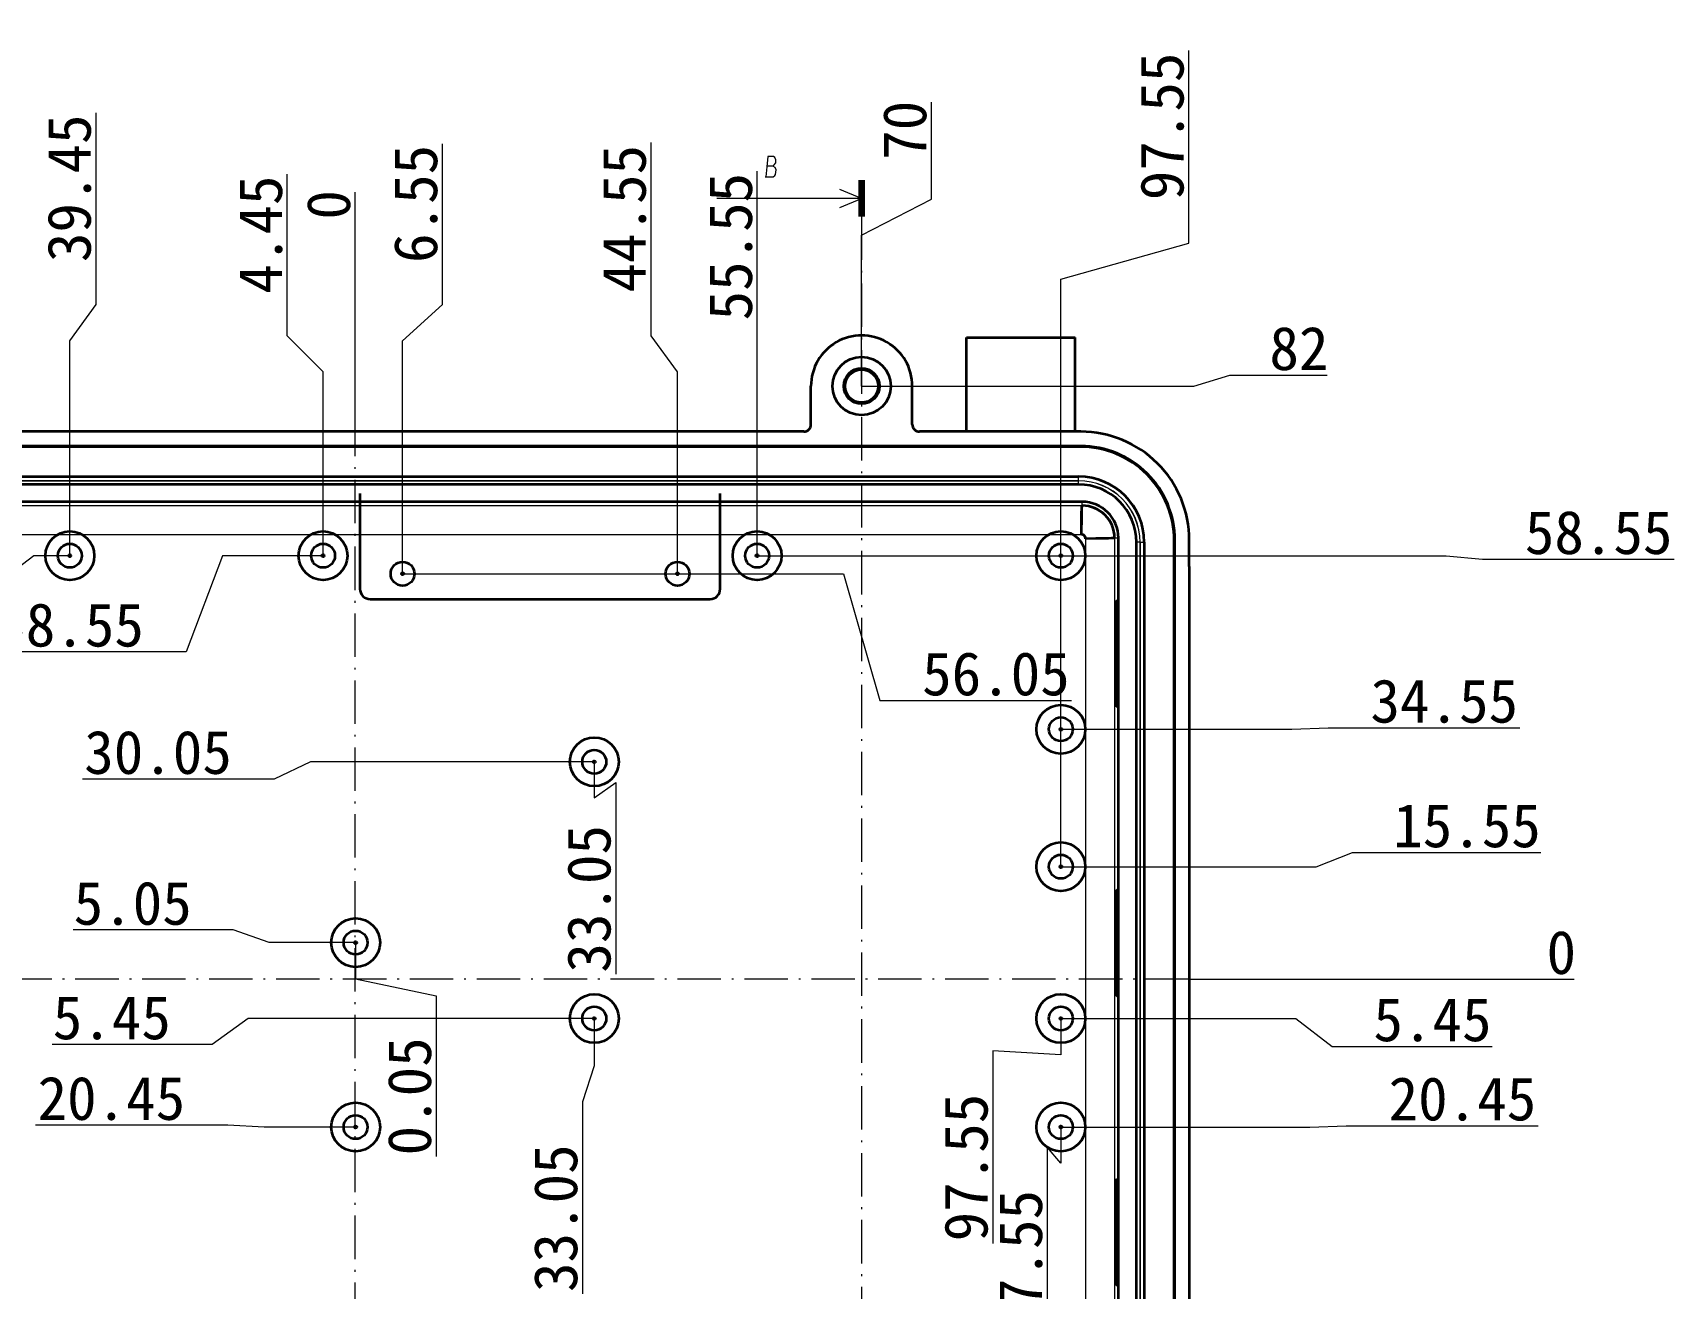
# Model space of a CAD drawing. Header units: millimetres. Extents: x -2350 to -557, y -483 to 312.
# Drawn here: x -784.4 to -557.5, y -81.1 to 92.5 of the extents above; entities that cross this region are included whole.
import ezdxf

# ---------------------------------------------------------------- set-up
doc = ezdxf.new("R2010")
doc.units = ezdxf.units.MM
doc.header["$LTSCALE"] = 0.5
doc.header["$PDSIZE"] = -1
doc.linetypes.add('DASHDOT', pattern=[18.5, 12, -3, 0.5, -3])
doc.layers.get('0').update_dxf_attribs({"lineweight": 0})
doc.styles.get("Standard").update_dxf_attribs({"font": ''})
doc.styles.get('Standard').set_extended_font_data('FangSong_GB2312')
doc.dimstyles.get("Standard").update_dxf_attribs({"dimtxt": 0.18, "dimasz": 0.18, "dimexe": 0.18, "dimexo": 0.0625, "dimgap": 0.09, "dimtad": 0, "dimtih": 1, "dimtoh": 1, "dimdec": 4, "dimzin": 0, "dimdsep": 46, "dimtxsty": 'Standard', "dimcen": 0.09, "dimadec": 0, "dimazin": 0, "dimtfac": 1, "dimtdec": 4, "dimtofl": 0, "dimtmove": 0, "dimatfit": 3, "dimfxl": 0, "dimtolj": 1, "dimtzin": 0, "dimarcsym": 0})

# ---------------------------------------------------------------- blocks, each defined once
blk = doc.blocks.new('*D141')
at = {"color": 1, "lineweight": 20}
blk.add_line((-624.5, -38.36), (-571.3, -38.36), dxfattribs=at)
at = {"layer": 'Defpoints', "color": 0}
for p in [(-739.8, -38.36), (-624.5, -38.36), (-575.46, -38.36)]:
    blk.add_point(p, dxfattribs=at)
at = {"color": 0, "insert": (-573.07, -34.7), "char_height": 6, "attachment_point": 5}
blk.add_mtext('0', dxfattribs=at)
blk = doc.blocks.new('*D142')
at = {"color": 1, "lineweight": 20}
blk.add_line((-739.8, 37.34), (-739.8, 70.46), dxfattribs=at)
at = {"layer": 'Defpoints', "color": 0}
for p in [(-739.8, 66.31), (-739.8, 37.34), (-739.8, -38.36)]:
    blk.add_point(p, dxfattribs=at)
at = {"color": 0, "insert": (-743.46, 68.7), "char_height": 6, "attachment_point": 5, "rotation": 90}
blk.add_mtext('0', dxfattribs=at)
blk = doc.blocks.new('*D143')
at = {"color": 1, "lineweight": 20}
for p, q in [((-727.74, 54.9), (-727.74, 77.12)), ((-733.25, 49.9), (-727.74, 54.9)), ((-733.25, 17.69), (-733.25, 49.9))]:
    blk.add_line(p, q, dxfattribs=at)
at = {"layer": 'Defpoints', "color": 0}
for p in [(-727.74, 59.9), (-733.25, 17.69), (-739.8, -38.36)]:
    blk.add_point(p, dxfattribs=at)
at = {"color": 0, "insert": (-731.42, 68.83), "char_height": 6, "attachment_point": 5, "rotation": 90}
blk.add_mtext('6.55', dxfattribs=at)
blk = doc.blocks.new('*D144')
at = {"color": 1, "lineweight": 20}
for p, q in [((-749.2, 50.61), (-749.2, 72.94)), ((-744.25, 45.61), (-749.2, 50.61)), ((-744.25, 20.19), (-744.25, 45.61))]:
    blk.add_line(p, q, dxfattribs=at)
at = {"layer": 'Defpoints', "color": 0}
for p in [(-749.2, 55.61), (-744.25, 20.19), (-739.8, -38.36)]:
    blk.add_point(p, dxfattribs=at)
at = {"color": 0, "insert": (-752.87, 64.59), "char_height": 6, "attachment_point": 5, "rotation": 90}
blk.add_mtext('4.45', dxfattribs=at)
blk = doc.blocks.new('*D145')
at = {"color": 1, "lineweight": 20}
for p, q in [((-698.91, 50.61), (-698.91, 77.32)), ((-695.25, 45.61), (-698.91, 50.61)), ((-695.25, 17.69), (-695.25, 45.61))]:
    blk.add_line(p, q, dxfattribs=at)
at = {"layer": 'Defpoints', "color": 0}
for p in [(-698.91, 55.61), (-695.25, 17.69), (-739.8, -38.36)]:
    blk.add_point(p, dxfattribs=at)
at = {"color": 0, "insert": (-702.58, 66.78), "char_height": 6, "attachment_point": 5, "rotation": 90}
blk.add_mtext('44.55', dxfattribs=at)
blk = doc.blocks.new('*D146')
at = {"color": 1, "lineweight": 20}
for p, q in [((-684.22, 46.85), (-684.22, 73.36)), ((-684.25, 41.85), (-684.22, 46.85)), ((-684.25, 20.19), (-684.25, 41.85))]:
    blk.add_line(p, q, dxfattribs=at)
at = {"layer": 'Defpoints', "color": 0}
for p in [(-684.22, 51.85), (-684.25, 20.19), (-739.8, -38.36)]:
    blk.add_point(p, dxfattribs=at)
at = {"color": 0, "insert": (-687.9, 62.92), "char_height": 6, "attachment_point": 5, "rotation": 90}
blk.add_mtext('55.55', dxfattribs=at)
blk = doc.blocks.new('*D147')
at = {"color": 1, "lineweight": 20}
for p, q in [((-660.15, 69.49), (-660.15, 82.9)), ((-669.8, 64.49), (-660.15, 69.49)), ((-669.8, 43.64), (-669.8, 64.49))]:
    blk.add_line(p, q, dxfattribs=at)
at = {"layer": 'Defpoints', "color": 0}
for p in [(-660.15, 74.49), (-669.8, 43.64), (-739.8, -38.36)]:
    blk.add_point(p, dxfattribs=at)
at = {"color": 0, "insert": (-663.81, 79.01), "char_height": 6, "attachment_point": 5, "rotation": 90}
blk.add_mtext('70', dxfattribs=at)
blk = doc.blocks.new('*D148')
at = {"color": 1, "lineweight": 20}
for p, q in [((-809.44, 76.77), (-809.44, 90.17)), ((-809.8, 71.77), (-809.44, 76.77)), ((-809.8, 43.64), (-809.8, 71.77))]:
    blk.add_line(p, q, dxfattribs=at)
at = {"layer": 'Defpoints', "color": 0}
for p in [(-809.44, 81.77), (-809.8, 43.64), (-739.8, -38.36)]:
    blk.add_point(p, dxfattribs=at)
at = {"color": 0, "insert": (-813.1, 86.28), "char_height": 6, "attachment_point": 5, "rotation": 90}
blk.add_mtext('70', dxfattribs=at)
blk = doc.blocks.new('*D149')
at = {"color": 1, "lineweight": 20}
for p, q in [((-859.44, 45.26), (-872.91, 45.26)), ((-854.44, 43.64), (-859.44, 45.26)), ((-809.8, 43.64), (-854.44, 43.64))]:
    blk.add_line(p, q, dxfattribs=at)
at = {"layer": 'Defpoints', "color": 0}
for p in [(-864.44, 45.26), (-809.8, 43.64), (-739.8, -38.36)]:
    blk.add_point(p, dxfattribs=at)
at = {"color": 0, "insert": (-868.99, 48.92), "char_height": 6, "attachment_point": 5}
blk.add_mtext('82', dxfattribs=at)
blk = doc.blocks.new('*D150')
at = {"color": 1, "lineweight": 20}
for p, q in [((-669.8, 43.64), (-623.89, 43.64)), ((-623.89, 43.64), (-618.89, 45.15)), ((-618.89, 45.15), (-605.42, 45.15))]:
    blk.add_line(p, q, dxfattribs=at)
at = {"layer": 'Defpoints', "color": 0}
for p in [(-669.8, 43.64), (-613.89, 45.15), (-739.8, -38.36)]:
    blk.add_point(p, dxfattribs=at)
at = {"color": 0, "insert": (-609.34, 48.81), "char_height": 6, "attachment_point": 5}
blk.add_mtext('82', dxfattribs=at)
blk = doc.blocks.new('*D151')
at = {"color": 1, "lineweight": 20}
for p, q in [((-684.25, 20.19), (-588.97, 20.19)), ((-588.97, 20.19), (-583.97, 19.7)), ((-583.97, 19.7), (-557.47, 19.7))]:
    blk.add_line(p, q, dxfattribs=at)
at = {"layer": 'Defpoints', "color": 0}
for p in [(-684.25, 20.19), (-578.97, 19.7), (-739.8, -38.36)]:
    blk.add_point(p, dxfattribs=at)
at = {"color": 0, "insert": (-567.91, 23.37), "char_height": 6, "attachment_point": 5}
blk.add_mtext('58.55', dxfattribs=at)
blk = doc.blocks.new('*D152')
at = {"color": 1, "lineweight": 20}
for p, q in [((-642.25, -3.81), (-610.32, -3.81)), ((-610.32, -3.81), (-605.32, -3.61)), ((-605.32, -3.61), (-578.81, -3.61))]:
    blk.add_line(p, q, dxfattribs=at)
at = {"layer": 'Defpoints', "color": 0}
for p in [(-642.25, -3.81), (-600.32, -3.61), (-739.8, -38.36)]:
    blk.add_point(p, dxfattribs=at)
at = {"color": 0, "insert": (-589.25, 0.06), "char_height": 6, "attachment_point": 5}
blk.add_mtext('34.55', dxfattribs=at)
blk = doc.blocks.new('*D153')
at = {"color": 1, "lineweight": 20}
for p, q in [((-606.94, -22.81), (-601.94, -20.84)), ((-601.94, -20.84), (-575.91, -20.84)), ((-642.25, -22.81), (-606.94, -22.81))]:
    blk.add_line(p, q, dxfattribs=at)
at = {"layer": 'Defpoints', "color": 0}
for p in [(-596.94, -20.84), (-642.25, -22.81), (-739.8, -38.36)]:
    blk.add_point(p, dxfattribs=at)
at = {"color": 0, "insert": (-586.11, -17.17), "char_height": 6, "attachment_point": 5}
blk.add_mtext('15.55', dxfattribs=at)
blk = doc.blocks.new('*D154')
at = {"color": 1, "lineweight": 20}
for p, q in [((-642.25, -43.81), (-609.75, -43.81)), ((-609.75, -43.81), (-604.75, -47.67)), ((-604.75, -47.67), (-582.64, -47.67))]:
    blk.add_line(p, q, dxfattribs=at)
at = {"layer": 'Defpoints', "color": 0}
for p in [(-739.8, -38.36), (-642.25, -43.81), (-599.75, -47.67)]:
    blk.add_point(p, dxfattribs=at)
at = {"color": 0, "insert": (-590.88, -43.99), "char_height": 6, "attachment_point": 5}
blk.add_mtext('5.45', dxfattribs=at)
blk = doc.blocks.new('*D155')
at = {"color": 1, "lineweight": 20}
for p, q in [((-642.25, -58.81), (-607.83, -58.81)), ((-607.83, -58.81), (-602.83, -58.62)), ((-602.83, -58.62), (-576.26, -58.62))]:
    blk.add_line(p, q, dxfattribs=at)
at = {"layer": 'Defpoints', "color": 0}
for p in [(-739.8, -38.36), (-642.25, -58.81), (-597.83, -58.62)]:
    blk.add_point(p, dxfattribs=at)
at = {"color": 0, "insert": (-586.74, -54.94), "char_height": 6, "attachment_point": 5}
blk.add_mtext('20.45', dxfattribs=at)
blk = doc.blocks.new('*D156')
at = {"color": 1, "lineweight": 20}
for p, q in [((-616.65, -94.11), (-611.65, -89.36)), ((-611.65, -89.36), (-585.15, -89.36)), ((-647.05, -94.11), (-616.65, -94.11))]:
    blk.add_line(p, q, dxfattribs=at)
at = {"layer": 'Defpoints', "color": 0}
for p in [(-739.8, -38.36), (-606.65, -89.36), (-647.05, -94.11)]:
    blk.add_point(p, dxfattribs=at)
at = {"color": 0, "insert": (-595.59, -85.69), "char_height": 6, "attachment_point": 5}
blk.add_mtext('55.75', dxfattribs=at)
blk = doc.blocks.new('*D157')
at = {"color": 1, "lineweight": 20}
for p, q in [((-775.63, 54.92), (-775.63, 81.43)), ((-779.25, 49.92), (-775.63, 54.92)), ((-779.25, 20.19), (-779.25, 49.92))]:
    blk.add_line(p, q, dxfattribs=at)
at = {"layer": 'Defpoints', "color": 0}
for p in [(-775.63, 59.92), (-779.25, 20.19), (-739.8, -38.36)]:
    blk.add_point(p, dxfattribs=at)
at = {"color": 0, "insert": (-779.31, 70.99), "char_height": 6, "attachment_point": 5, "rotation": 90}
blk.add_mtext('39.45', dxfattribs=at)
blk = doc.blocks.new('*D158')
at = {"color": 1, "lineweight": 20}
for p, q in [((-836.31, 65.84), (-836.31, 92.49)), ((-837.25, 60.84), (-836.31, 65.84)), ((-837.25, 20.19), (-837.25, 60.84))]:
    blk.add_line(p, q, dxfattribs=at)
at = {"layer": 'Defpoints', "color": 0}
for p in [(-836.31, 70.84), (-837.25, 20.19), (-739.8, -38.36)]:
    blk.add_point(p, dxfattribs=at)
at = {"color": 0, "insert": (-839.98, 81.98), "char_height": 6, "attachment_point": 5, "rotation": 90}
blk.add_mtext('97.45', dxfattribs=at)
blk = doc.blocks.new('*D159')
at = {"color": 1, "lineweight": 20}
for p, q in [((-863.98, 2.05), (-890.49, 2.05)), ((-858.98, -3.81), (-863.98, 2.05)), ((-837.25, -3.81), (-858.98, -3.81))]:
    blk.add_line(p, q, dxfattribs=at)
at = {"layer": 'Defpoints', "color": 0}
for p in [(-868.98, 2.05), (-837.25, -3.81), (-739.8, -38.36)]:
    blk.add_point(p, dxfattribs=at)
at = {"color": 0, "insert": (-880.05, 5.72), "char_height": 6, "attachment_point": 5}
blk.add_mtext('34.55', dxfattribs=at)
blk = doc.blocks.new('*D160')
at = {"color": 1, "lineweight": 20}
for p, q in [((-864.66, 22.96), (-891.17, 22.96)), ((-859.66, 20.19), (-864.66, 22.96)), ((-837.25, 20.19), (-859.66, 20.19))]:
    blk.add_line(p, q, dxfattribs=at)
at = {"layer": 'Defpoints', "color": 0}
for p in [(-869.66, 22.96), (-837.25, 20.19), (-739.8, -38.36)]:
    blk.add_point(p, dxfattribs=at)
at = {"color": 0, "insert": (-880.73, 26.63), "char_height": 6, "attachment_point": 5}
blk.add_mtext('58.55', dxfattribs=at)
blk = doc.blocks.new('*D161')
at = {"color": 1, "lineweight": 20}
for p, q in [((-784.25, 20.19), (-788.96, 16.58)), ((-779.25, 20.19), (-784.25, 20.19)), ((-788.96, 16.58), (-815.47, 16.58))]:
    blk.add_line(p, q, dxfattribs=at)
at = {"layer": 'Defpoints', "color": 0}
for p in [(-779.25, 20.19), (-793.96, 16.58), (-739.8, -38.36)]:
    blk.add_point(p, dxfattribs=at)
at = {"color": 0, "insert": (-805.03, 20.25), "char_height": 6, "attachment_point": 5}
blk.add_mtext('58.55', dxfattribs=at)
blk = doc.blocks.new('*D162')
at = {"color": 1, "lineweight": 20}
for p, q in [((-758.15, 20.19), (-763.15, 6.9)), ((-744.25, 20.19), (-758.15, 20.19)), ((-763.15, 6.9), (-789.66, 6.9))]:
    blk.add_line(p, q, dxfattribs=at)
at = {"layer": 'Defpoints', "color": 0}
for p in [(-744.25, 20.19), (-768.15, 6.9), (-739.8, -38.36)]:
    blk.add_point(p, dxfattribs=at)
at = {"color": 0, "insert": (-779.22, 10.58), "char_height": 6, "attachment_point": 5}
blk.add_mtext('58.55', dxfattribs=at)
blk = doc.blocks.new('*D163')
at = {"color": 1, "lineweight": 20}
for p, q in [((-733.25, 17.69), (-672.29, 17.69)), ((-672.29, 17.69), (-667.29, 0.16)), ((-667.29, 0.16), (-640.79, 0.16))]:
    blk.add_line(p, q, dxfattribs=at)
at = {"layer": 'Defpoints', "color": 0}
for p in [(-733.25, 17.69), (-662.29, 0.16), (-739.8, -38.36)]:
    blk.add_point(p, dxfattribs=at)
at = {"color": 0, "insert": (-651.23, 3.83), "char_height": 6, "attachment_point": 5}
blk.add_mtext('56.05', dxfattribs=at)
blk = doc.blocks.new('*D164')
at = {"color": 1, "lineweight": 20}
for p, q in [((-866.18, -18.34), (-892.2, -18.34)), ((-861.18, -22.81), (-866.18, -18.34)), ((-837.25, -22.81), (-861.18, -22.81))]:
    blk.add_line(p, q, dxfattribs=at)
at = {"layer": 'Defpoints', "color": 0}
for p in [(-871.18, -18.34), (-837.25, -22.81), (-739.8, -38.36)]:
    blk.add_point(p, dxfattribs=at)
at = {"color": 0, "insert": (-882, -14.66), "char_height": 6, "attachment_point": 5}
blk.add_mtext('15.55', dxfattribs=at)
blk = doc.blocks.new('*D165')
at = {"color": 1, "lineweight": 20}
for p, q in [((-863.81, -37.95), (-885.93, -37.95)), ((-858.81, -43.81), (-863.81, -37.95)), ((-837.25, -43.81), (-858.81, -43.81))]:
    blk.add_line(p, q, dxfattribs=at)
at = {"layer": 'Defpoints', "color": 0}
for p in [(-868.81, -37.95), (-739.8, -38.36), (-837.25, -43.81)]:
    blk.add_point(p, dxfattribs=at)
at = {"color": 0, "insert": (-877.68, -34.27), "char_height": 6, "attachment_point": 5}
blk.add_mtext('5.45', dxfattribs=at)
blk = doc.blocks.new('*D166')
at = {"color": 1, "lineweight": 20}
for p, q in [((-863.54, -51.78), (-890.11, -51.78)), ((-858.54, -58.81), (-863.54, -51.78)), ((-837.25, -58.81), (-858.54, -58.81))]:
    blk.add_line(p, q, dxfattribs=at)
at = {"layer": 'Defpoints', "color": 0}
for p in [(-739.8, -38.36), (-868.54, -51.78), (-837.25, -58.81)]:
    blk.add_point(p, dxfattribs=at)
at = {"color": 0, "insert": (-879.64, -48.11), "char_height": 6, "attachment_point": 5}
blk.add_mtext('20.45', dxfattribs=at)
blk = doc.blocks.new('*D167')
at = {"color": 1, "lineweight": 20}
for p, q in [((-871.88, -85.66), (-898.39, -85.66)), ((-866.88, -97.31), (-871.88, -85.66)), ((-837.25, -97.31), (-866.88, -97.31))]:
    blk.add_line(p, q, dxfattribs=at)
at = {"layer": 'Defpoints', "color": 0}
for p in [(-739.8, -38.36), (-876.88, -85.66), (-837.25, -97.31)]:
    blk.add_point(p, dxfattribs=at)
at = {"color": 0, "insert": (-887.95, -81.99), "char_height": 6, "attachment_point": 5}
blk.add_mtext('58.95', dxfattribs=at)
blk = doc.blocks.new('*D168')
at = {"color": 1, "lineweight": 20}
for p, q in [((-877.79, -107.62), (-891.26, -107.62)), ((-872.79, -120.36), (-877.79, -107.62)), ((-809.8, -120.36), (-872.79, -120.36))]:
    blk.add_line(p, q, dxfattribs=at)
at = {"layer": 'Defpoints', "color": 0}
for p in [(-739.8, -38.36), (-882.79, -107.62), (-809.8, -120.36)]:
    blk.add_point(p, dxfattribs=at)
at = {"color": 0, "insert": (-887.34, -103.96), "char_height": 6, "attachment_point": 5}
blk.add_mtext('82', dxfattribs=at)
blk = doc.blocks.new('*D169')
at = {"color": 1, "lineweight": 20}
for p, q in [((-837.25, -3.81), (-837.25, -123.15)), ((-837.25, -123.15), (-862.63, -128.15)), ((-862.63, -128.15), (-862.63, -154.79))]:
    blk.add_line(p, q, dxfattribs=at)
at = {"layer": 'Defpoints', "color": 0}
for p in [(-837.25, -3.81), (-739.8, -38.36), (-862.63, -133.15)]:
    blk.add_point(p, dxfattribs=at)
at = {"color": 0, "insert": (-866.31, -144.29), "char_height": 6, "attachment_point": 5, "rotation": 90}
blk.add_mtext('97.45', dxfattribs=at)
blk = doc.blocks.new('*D170')
at = {"color": 1, "lineweight": 20}
for p, q in [((-809.8, -120.36), (-809.8, -134.63)), ((-809.8, -134.63), (-823.71, -139.63)), ((-823.71, -139.63), (-823.71, -153.04))]:
    blk.add_line(p, q, dxfattribs=at)
at = {"layer": 'Defpoints', "color": 0}
for p in [(-739.8, -38.36), (-809.8, -120.36), (-823.71, -144.63)]:
    blk.add_point(p, dxfattribs=at)
at = {"color": 0, "insert": (-827.37, -149.15), "char_height": 6, "attachment_point": 5, "rotation": 90}
blk.add_mtext('70', dxfattribs=at)
blk = doc.blocks.new('*D171')
at = {"color": 1, "lineweight": 20}
for p, q in [((-739.75, -97.31), (-739.75, -115.44)), ((-739.75, -115.44), (-728.92, -120.44)), ((-728.92, -120.44), (-728.92, -142.66))]:
    blk.add_line(p, q, dxfattribs=at)
at = {"layer": 'Defpoints', "color": 0}
for p in [(-739.8, -38.36), (-739.75, -97.31), (-728.92, -125.44)]:
    blk.add_point(p, dxfattribs=at)
at = {"color": 0, "insert": (-732.6, -134.36), "char_height": 6, "attachment_point": 5, "rotation": 90}
blk.add_mtext('0.05', dxfattribs=at)
blk = doc.blocks.new('*D172')
at = {"color": 1, "lineweight": 20}
for p, q in [((-753.92, -97.44), (-780.43, -97.44)), ((-748.92, -97.31), (-753.92, -97.44)), ((-739.75, -97.31), (-748.92, -97.31))]:
    blk.add_line(p, q, dxfattribs=at)
at = {"layer": 'Defpoints', "color": 0}
for p in [(-739.8, -38.36), (-758.92, -97.44), (-739.75, -97.31)]:
    blk.add_point(p, dxfattribs=at)
at = {"color": 0, "insert": (-769.99, -93.77), "char_height": 6, "attachment_point": 5}
blk.add_mtext('58.95', dxfattribs=at)
blk = doc.blocks.new('*D173')
at = {"color": 1, "lineweight": 20}
for p, q in [((-669.8, -120.36), (-618.35, -120.36)), ((-618.35, -120.36), (-613.35, -124.04)), ((-613.35, -124.04), (-599.87, -124.04))]:
    blk.add_line(p, q, dxfattribs=at)
at = {"layer": 'Defpoints', "color": 0}
for p in [(-739.8, -38.36), (-669.8, -120.36), (-608.35, -124.04)]:
    blk.add_point(p, dxfattribs=at)
at = {"color": 0, "insert": (-603.8, -120.38), "char_height": 6, "attachment_point": 5}
blk.add_mtext('82', dxfattribs=at)
blk = doc.blocks.new('*D174')
at = {"color": 1, "lineweight": 20}
for p, q in [((-669.8, -120.36), (-669.8, -149.36)), ((-669.8, -149.36), (-658.65, -154.36)), ((-658.65, -154.36), (-658.65, -167.77))]:
    blk.add_line(p, q, dxfattribs=at)
at = {"layer": 'Defpoints', "color": 0}
for p in [(-739.8, -38.36), (-669.8, -120.36), (-658.65, -159.36)]:
    blk.add_point(p, dxfattribs=at)
at = {"color": 0, "insert": (-662.31, -163.88), "char_height": 6, "attachment_point": 5, "rotation": 90}
blk.add_mtext('70', dxfattribs=at)
blk = doc.blocks.new('*D175')
at = {"color": 1, "lineweight": 20}
for p, q in [((-647.05, -94.11), (-647.05, -134.61)), ((-647.05, -134.61), (-639.18, -139.61)), ((-639.18, -139.61), (-639.18, -166.25))]:
    blk.add_line(p, q, dxfattribs=at)
at = {"layer": 'Defpoints', "color": 0}
for p in [(-739.8, -38.36), (-647.05, -94.11), (-639.18, -144.61)]:
    blk.add_point(p, dxfattribs=at)
at = {"color": 0, "insert": (-642.85, -155.75), "char_height": 6, "attachment_point": 5, "rotation": 90}
blk.add_mtext('92.75', dxfattribs=at)
blk = doc.blocks.new('*D176')
at = {"color": 1, "lineweight": 20}
for p, q in [((-757.41, -58.54), (-783.99, -58.54)), ((-752.41, -58.81), (-757.41, -58.54)), ((-739.75, -58.81), (-752.41, -58.81))]:
    blk.add_line(p, q, dxfattribs=at)
at = {"layer": 'Defpoints', "color": 0}
for p in [(-739.8, -38.36), (-762.41, -58.54), (-739.75, -58.81)]:
    blk.add_point(p, dxfattribs=at)
at = {"color": 0, "insert": (-773.51, -54.87), "char_height": 6, "attachment_point": 5}
blk.add_mtext('20.45', dxfattribs=at)
blk = doc.blocks.new('*D177')
at = {"color": 1, "lineweight": 20}
for p, q in [((-756.69, -31.56), (-778.81, -31.56)), ((-751.69, -33.31), (-756.69, -31.56)), ((-739.75, -33.31), (-751.69, -33.31))]:
    blk.add_line(p, q, dxfattribs=at)
at = {"layer": 'Defpoints', "color": 0}
for p in [(-761.69, -31.56), (-739.75, -33.31), (-739.8, -38.36)]:
    blk.add_point(p, dxfattribs=at)
at = {"color": 0, "insert": (-770.56, -27.89), "char_height": 6, "attachment_point": 5}
blk.add_mtext('5.05', dxfattribs=at)
blk = doc.blocks.new('*D178')
at = {"color": 1, "lineweight": 20}
for p, q in [((-706.75, -43.81), (-706.75, -50.34)), ((-706.75, -50.34), (-708.39, -55.34)), ((-708.39, -55.34), (-708.39, -81.85))]:
    blk.add_line(p, q, dxfattribs=at)
at = {"layer": 'Defpoints', "color": 0}
for p in [(-739.8, -38.36), (-706.75, -43.81), (-708.39, -60.34)]:
    blk.add_point(p, dxfattribs=at)
at = {"color": 0, "insert": (-712.06, -71.41), "char_height": 6, "attachment_point": 5, "rotation": 90}
blk.add_mtext('33.05', dxfattribs=at)
blk = doc.blocks.new('*D179')
at = {"color": 1, "lineweight": 20}
for p, q in [((-754.58, -43.81), (-759.58, -47.39)), ((-706.75, -43.81), (-754.58, -43.81)), ((-759.58, -47.39), (-781.69, -47.39))]:
    blk.add_line(p, q, dxfattribs=at)
at = {"layer": 'Defpoints', "color": 0}
for p in [(-739.8, -38.36), (-706.75, -43.81), (-764.58, -47.39)]:
    blk.add_point(p, dxfattribs=at)
at = {"color": 0, "insert": (-773.45, -43.72), "char_height": 6, "attachment_point": 5}
blk.add_mtext('5.45', dxfattribs=at)
blk = doc.blocks.new('*D180')
at = {"color": 1, "lineweight": 20}
for p, q in [((-745.99, -8.31), (-750.99, -10.7)), ((-706.75, -8.31), (-745.99, -8.31)), ((-750.99, -10.7), (-777.5, -10.7))]:
    blk.add_line(p, q, dxfattribs=at)
at = {"layer": 'Defpoints', "color": 0}
for p in [(-706.75, -8.31), (-755.99, -10.7), (-739.8, -38.36)]:
    blk.add_point(p, dxfattribs=at)
at = {"color": 0, "insert": (-767.06, -7.03), "char_height": 6, "attachment_point": 5}
blk.add_mtext('30.05', dxfattribs=at)
blk = doc.blocks.new('*D181')
at = {"color": 1, "lineweight": 20}
for p, q in [((-706.75, -8.31), (-706.75, -13.31)), ((-706.75, -13.31), (-703.79, -11.18)), ((-703.79, -11.18), (-703.79, -37.69))]:
    blk.add_line(p, q, dxfattribs=at)
at = {"layer": 'Defpoints', "color": 0}
for p in [(-706.75, -8.31), (-703.79, -16.18), (-739.8, -38.36)]:
    blk.add_point(p, dxfattribs=at)
at = {"color": 0, "insert": (-707.46, -27.25), "char_height": 6, "attachment_point": 5, "rotation": 90}
blk.add_mtext('33.05', dxfattribs=at)
blk = doc.blocks.new('*D182')
at = {"color": 1, "lineweight": 20}
for p, q in [((-642.25, -58.81), (-642.25, -63.81)), ((-642.25, -63.81), (-644.13, -61.58)), ((-644.13, -61.58), (-644.13, -88.22))]:
    blk.add_line(p, q, dxfattribs=at)
at = {"layer": 'Defpoints', "color": 0}
for p in [(-739.8, -38.36), (-642.25, -58.81), (-644.13, -66.58)]:
    blk.add_point(p, dxfattribs=at)
at = {"color": 0, "insert": (-647.8, -77.71), "char_height": 6, "attachment_point": 5, "rotation": 90}
blk.add_mtext('97.55', dxfattribs=at)
blk = doc.blocks.new('*D183')
at = {"color": 1, "lineweight": 20}
for p, q in [((-642.25, -43.81), (-642.25, -48.81)), ((-642.25, -48.81), (-651.65, -48.27)), ((-651.65, -48.27), (-651.65, -74.91))]:
    blk.add_line(p, q, dxfattribs=at)
at = {"layer": 'Defpoints', "color": 0}
for p in [(-739.8, -38.36), (-642.25, -43.81), (-651.65, -53.27)]:
    blk.add_point(p, dxfattribs=at)
at = {"color": 0, "insert": (-655.33, -64.41), "char_height": 6, "attachment_point": 5, "rotation": 90}
blk.add_mtext('97.55', dxfattribs=at)
blk = doc.blocks.new('*D184')
at = {"color": 1, "lineweight": 20}
for p, q in [((-624.56, 63.42), (-624.56, 90.06)), ((-642.25, 58.42), (-624.56, 63.42)), ((-642.25, -22.81), (-642.25, 58.42))]:
    blk.add_line(p, q, dxfattribs=at)
at = {"layer": 'Defpoints', "color": 0}
for p in [(-624.56, 68.42), (-642.25, -22.81), (-739.8, -38.36)]:
    blk.add_point(p, dxfattribs=at)
at = {"color": 0, "insert": (-628.24, 79.55), "char_height": 6, "attachment_point": 5, "rotation": 90}
blk.add_mtext('97.55', dxfattribs=at)
blk = doc.blocks.new('*D185')
at = {"color": 1, "lineweight": 20}
for p, q in [((-739.75, -33.31), (-739.75, -38.31)), ((-739.75, -38.31), (-728.59, -40.65)), ((-728.59, -40.65), (-728.59, -62.87))]:
    blk.add_line(p, q, dxfattribs=at)
at = {"layer": 'Defpoints', "color": 0}
for p in [(-739.75, -33.31), (-739.8, -38.36), (-728.59, -45.65)]:
    blk.add_point(p, dxfattribs=at)
at = {"color": 0, "insert": (-732.27, -54.57), "char_height": 6, "attachment_point": 5, "rotation": 90}
blk.add_mtext('0.05', dxfattribs=at)

msp = doc.modelspace()

# ---------------------------------------------------------------- linework, layer by layer
at = {"color": 7, "lineweight": 100, "ltscale": 0.125}
msp.add_line((-669.797, 72.091), (-669.797, 67.091), dxfattribs=at)
at = {"color": 7, "lineweight": 13}
for p, q in [((-669.797, 69.591), (-689.797, 69.591)), ((-839.797, 31.039), (-639.797, 31.039)), ((-639.797, 30.549), (-839.797, 30.549)), ((-839.797, 30.531), (-639.797, 30.531)), ((-829.867, 27.111), (-778.362, 27.111)), ((-778.362, 27.111), (-663.561, 27.111)), ((-663.561, 27.111), (-639.332, 27.111)), ((-840.297, 23.112), (-639.4, 23.112)), ((-638.827, 22.538), (-638.827, -99.256)), ((-634.827, 22.606), (-634.827, -89.236)), ((-631.307, 22.041), (-631.307, -98.759)), ((-631.289, -98.759), (-631.289, 22.041)), ((-630.799, 22.041), (-630.799, -98.759))]:
    msp.add_line(p, q, dxfattribs=at)
at = {"color": 7, "linetype": 'DASHDOT', "lineweight": 13}
for p, q in [((-669.797, 67.091), (-669.797, -147.551)), ((-739.797, -114.059), (-739.797, 37.341)), ((-624.497, -38.359), (-855.097, -38.359))]:
    msp.add_line(p, q, dxfattribs=at)
at = {"color": 7, "lineweight": 35, "ltscale": 0.325}
for p, q in [((-655.297, 37.341), (-655.297, 50.341)), ((-640.297, 37.341), (-640.297, 50.341))]:
    msp.add_line(p, q, dxfattribs=at)
at = {"color": 7, "lineweight": 35, "ltscale": 0.375}
msp.add_line((-655.297, 50.341), (-640.297, 50.341), dxfattribs=at)
at = {"color": 7, "lineweight": 35, "ltscale": 0.132504}
for p, q in [((-676.797, 38.341), (-676.797, 43.641)), ((-662.797, 38.341), (-662.797, 43.641))]:
    msp.add_line(p, q, dxfattribs=at)
at = {"color": 7, "lineweight": 35}
for p, q in [((-677.797, 37.341), (-801.797, 37.341)), ((-639.495, 37.341), (-661.797, 37.341)), ((-639.5, 35.341), (-840.094, 35.341)), ((-639.579, 35.263), (-840.016, 35.263)), ((-839.797, 31.12), (-639.797, 31.12)), ((-639.797, 30.041), (-839.797, 30.041)), ((-639.297, 27.641), (-840.297, 27.641)), ((-634.297, -99.359), (-634.297, 22.641)), ((-631.797, -98.759), (-631.797, 22.041)), ((-630.719, 22.041), (-630.719, -98.759)), ((-626.576, -98.977), (-626.576, 22.26)), ((-626.497, -99.056), (-626.497, 22.338)), ((-624.497, 18.674), (-624.497, -85.392)), ((-737.747, 14.189), (-690.747, 14.189))]:
    msp.add_line(p, q, dxfattribs=at)
at = {"color": 7, "lineweight": 13, "ltscale": 0.002776}
msp.add_line((-639.5, 35.341), (-639.579, 35.263), dxfattribs=at)
at = {"color": 7, "lineweight": 13, "ltscale": 0.002015}
msp.add_line((-639.797, 31.12), (-639.797, 31.039), dxfattribs=at)
at = {"color": 7, "lineweight": 13, "ltscale": 0.012248}
msp.add_line((-639.797, 30.549), (-639.797, 31.039), dxfattribs=at)
at = {"color": 7, "lineweight": 13, "ltscale": 0.012251}
msp.add_line((-639.797, 30.041), (-639.797, 30.531), dxfattribs=at)
at = {"color": 7, "lineweight": 35, "ltscale": 0.330135}
for p, q in [((-739.149, 28.796), (-739.149, 15.591)), ((-689.345, 15.591), (-689.345, 28.796))]:
    msp.add_line(p, q, dxfattribs=at)
at = {"color": 7, "lineweight": 13, "ltscale": 0.013253}
msp.add_line((-639.297, 27.111), (-639.297, 27.641), dxfattribs=at)
at = {"color": 7, "lineweight": 35, "ltscale": 0.0008667}
msp.add_line((-639.297, 27.111), (-639.332, 27.111), dxfattribs=at)
at = {"color": 7, "lineweight": 13, "ltscale": 0.013254}
msp.add_line((-634.827, 22.641), (-634.297, 22.641), dxfattribs=at)
at = {"color": 7, "lineweight": 35, "ltscale": 0.000868225}
msp.add_line((-634.827, 22.606), (-634.827, 22.641), dxfattribs=at)
at = {"color": 7, "lineweight": 13, "ltscale": 0.01225}
msp.add_line((-631.307, 22.041), (-631.797, 22.041), dxfattribs=at)
at = {"color": 7, "lineweight": 13, "ltscale": 0.012247}
msp.add_line((-631.289, 22.041), (-630.799, 22.041), dxfattribs=at)
at = {"color": 7, "lineweight": 13, "ltscale": 0.002014}
msp.add_line((-630.799, 22.041), (-630.719, 22.041), dxfattribs=at)
at = {"color": 7, "lineweight": 13, "ltscale": 0.002778}
msp.add_line((-626.576, 22.26), (-626.497, 22.338), dxfattribs=at)
at = {"color": 7, "lineweight": 35, "ltscale": 0.091727}
msp.add_line((-624.497, 18.674), (-624.497, 22.343), dxfattribs=at)
at = {"color": 7, "lineweight": 13, "ltscale": 0.002444}
for p, q in [((-739.149, 15.591), (-739.247, 15.591)), ((-737.747, 14.189), (-737.747, 14.091)), ((-690.747, 14.189), (-690.747, 14.091)), ((-689.345, 15.591), (-689.247, 15.591))]:
    msp.add_line(p, q, dxfattribs=at)
at = {"color": 7, "lineweight": 13}
for points in [[(-683.13, 72.566), (-682.045, 72.566), (-681.8, 72.741), (-681.695, 72.916), (-681.59, 73.546), (-681.73, 73.861), (-682.08, 74.071), (-681.905, 74.211), (-681.66, 74.526), (-681.66, 74.946), (-681.8, 75.261), (-681.975, 75.366), (-682.745, 75.366), (-682.885, 73.966), (-683.025, 72.566)], [(-682.08, 74.071), (-682.885, 74.071)], [(-672.797, 68.348), (-669.797, 69.591), (-672.797, 70.834)]]:
    msp.add_lwpolyline(points, dxfattribs=at)
at = {"color": 7, "lineweight": 35}
for points in [[(-639.4, 23.112), (-639.368, 25.707), (-639.337, 26.68), (-639.313, 27.04), (-639.304, 27.095), (-639.299, 27.108), (-639.297, 27.111)], [(-639.4, 23.112), (-639.38, 25.929), (-639.356, 26.845), (-639.341, 27.065), (-639.335, 27.104), (-639.333, 27.109), (-639.332, 27.111)], [(-634.827, 22.641), (-634.829, 22.639), (-634.836, 22.636), (-634.884, 22.627), (-635.234, 22.602), (-637.397, 22.55), (-638.827, 22.538)], [(-634.827, 22.606), (-634.83, 22.605), (-634.842, 22.602), (-634.93, 22.592), (-635.647, 22.565), (-638.827, 22.538)]]:
    msp.add_lwpolyline(points, dxfattribs=at)
for centre, radius in [((-669.797, 43.641), 4.027), ((-669.797, 43.641), 2.474), ((-669.797, 43.641), 2.291), ((-779.247, 20.191), 3.375), ((-744.247, 20.191), 3.375), ((-684.247, 20.191), 3.375), ((-642.247, 20.191), 3.375), ((-779.247, 20.191), 1.65), ((-744.247, 20.191), 1.65), ((-684.247, 20.191), 1.65), ((-642.247, 20.191), 1.65), ((-779.247, 20.191), 0.15), ((-744.247, 20.191), 0.15), ((-733.247, 17.691), 1.65), ((-695.247, 17.691), 1.65), ((-684.247, 20.191), 0.15), ((-642.247, 20.191), 0.15), ((-733.247, 17.691), 0.15), ((-695.247, 17.691), 0.15), ((-642.247, -3.809), 3.375), ((-642.247, -3.809), 1.65), ((-642.247, -3.809), 0.15), ((-706.747, -8.309), 3.375), ((-706.747, -8.309), 1.65), ((-706.747, -8.309), 0.15), ((-642.247, -22.809), 3.375), ((-642.247, -22.809), 1.65), ((-642.247, -22.809), 0.15), ((-739.747, -33.309), 3.375), ((-739.747, -33.309), 1.65), ((-739.747, -33.309), 0.15), ((-706.747, -43.809), 3.375), ((-642.247, -43.809), 3.375), ((-706.747, -43.809), 1.65), ((-642.247, -43.809), 1.65), ((-706.747, -43.809), 0.15), ((-642.247, -43.809), 0.15), ((-739.747, -58.809), 3.375), ((-642.247, -58.809), 3.375), ((-739.747, -58.809), 1.65), ((-739.747, -58.809), 0.15), ((-642.247, -58.809), 1.65), ((-642.247, -58.809), 0.15)]:
    msp.add_circle(centre, radius, dxfattribs=at)
for centre, radius, start, end in [((-669.797, 43.641), 7, 0, 180.00001), ((-677.797, 38.341), 1, 269.99622, 0.00379), ((-661.797, 38.341), 1, 179.99622, 270.0038), ((-639.494, 22.344), 14.997, 359.99607, 90.00392), ((-639.578, 22.26), 13.002, 359.99608, 90.00393), ((-639.499, 22.339), 13.002, 359.99607, 90.00392), ((-639.797, 22.041), 9.079, 0, 90), ((-639.797, 22.041), 8, 0, 90), ((-639.297, 22.641), 5, 0, 90), ((-639.297, 22.641), 4.47, 45.00046, 89.99954), ((-639.297, 22.641), 4.47, 0, 90), ((-639.297, 22.641), 4.47, 0.00046, 44.99954), ((-639.4, 22.54), 0.572, 44.89961, 90.05425), ((-639.4, 22.538), 0.574, 359.9966, 89.99768), ((-639.399, 22.538), 0.572, 359.93967, 45.09431), ((-737.747, 15.591), 1.402, 180.00001, 270), ((-690.747, 15.591), 1.402, 270, 0)]:
    msp.add_arc(centre, radius, start, end, dxfattribs=at)
at = {"color": 7, "lineweight": 13}
for radius, start in [(8.998, 0), (8.508, 0), (8.49, 360)]:
    msp.add_arc((-639.797, 22.041), radius, start, 90, dxfattribs=at)
at = {"color": 7, "lineweight": 35}
for centre, major_axis, start_param, end_param in [((-634.585, 6.641), (0, 7.367), 0.0001578, 1.5707963), ((-634.585, 6.641), (0, 7.367), 3.141446, 6.2833431), ((-634.585, 6.641), (0, 7.367), 1.5707963, 3.141446), ((-634.585, -33.359), (0, -7.367), 3.1417504, 4.712389), ((-634.585, -33.359), (0, -7.367), 6.2830387, 9.4249357), ((-634.585, -33.359), (0, -7.367), 4.712389, 6.2830387), ((-634.585, -73.359), (0, -7.367), 3.1417504, 4.712389), ((-634.585, -73.359), (0, -7.367), 6.2830387, 9.4249357), ((-634.585, -73.359), (0, -7.367), 4.712389, 6.2830387)]:
    msp.add_ellipse(centre, major_axis=major_axis, ratio=0.0174551, start_param=start_param, end_param=end_param, dxfattribs=at)

# ---------------------------------------------------------------- dimensions: what is measured, and where the dimension line sits
for feature_location, offset, dtype, origin, picture, middle in [((-837.247, 20.191), (0.942, 50.653), 1, (-739.797, -38.359), '*D158', (-839.982, 81.978)), ((-809.797, 43.641), (0.358, 38.125), 1, (-739.797, -38.359), '*D148', (-813.098, 86.282)), ((-642.247, -22.809), (17.682, 91.225), 1, (-739.797, -38.359), '*D184', (-628.241, 79.55)), ((-669.797, 43.641), (9.65, 30.85), 1, (-739.797, -38.359), '*D147', (-663.807, 79.008)), ((-779.247, 20.191), (3.618, 39.734), 1, (-739.797, -38.359), '*D157', (-779.306, 70.99)), ((-695.247, 17.691), (-3.659, 37.922), 1, (-739.797, -38.359), '*D145', (-702.582, 66.781)), ((-733.247, 17.691), (5.506, 42.212), 1, (-739.797, -38.359), '*D143', (-731.417, 68.825)), ((-744.247, 20.191), (-4.948, 35.423), 1, (-739.797, -38.359), '*D144', (-752.872, 64.588)), ((-684.247, 20.191), (0.024, 31.661), 1, (-739.797, -38.359), '*D146', (-687.9, 62.917)), ((-739.797181705, 37.341063745), (0, 28.966621828), 1, (-739.797181705, -38.358948462), '*D142', (-743.456467419, 68.698399859)), ((-809.797, 43.641), (-54.638, 1.623), 0, (-739.797, -38.359), '*D149', (-868.986, 48.923)), ((-669.797, 43.641), (55.903, 1.506), 0, (-739.797, -38.359), '*D150', (-609.343, 48.807)), ((-837.247, 20.191), (-32.413, 2.767), 0, (-739.797, -38.359), '*D160', (-880.725, 26.635)), ((-684.247, 20.191), (105.273, -0.493), 0, (-739.797, -38.359), '*D151', (-567.909, 23.374)), ((-779.247, 20.191), (-14.717, -3.615), 0, (-739.797, -38.359), '*D161', (-805.029, 20.253)), ((-744.247, 20.191), (-23.904, -13.288), 0, (-739.797, -38.359), '*D162', (-779.216, 10.58)), ((-733.247, 17.691), (70.953, -17.533), 0, (-739.797, -38.359), '*D163', (-651.229, 3.835)), ((-837.247, -3.809), (-31.738, 5.856), 0, (-739.797, -38.359), '*D159', (-880.05, 5.724)), ((-642.247, -3.809), (41.928, 0.197), 0, (-739.797, -38.359), '*D152', (-589.254, 0.065)), ((-837.247, -3.809), (-25.385, -129.343), 1, (-739.797, -38.359), '*D169', (-866.308, -144.286)), ((-706.747, -8.309), (-49.243, -2.393), 0, (-739.797, -38.359), '*D180', (-767.056, -7.026)), ((-706.747, -8.309), (2.959, -7.872), 1, (-739.797, -38.359), '*D181', (-707.465, -27.246)), ((-837.247, -22.809), (-33.931, 4.473), 0, (-739.797, -38.359), '*D164', (-882.003, -14.66)), ((-642.247, -22.809), (45.308, 1.964), 0, (-739.797, -38.359), '*D153', (-586.114, -17.168)), ((-739.747, -33.309), (-21.947, 1.746), 0, (-739.797, -38.359), '*D177', (-770.565, -27.886)), ((-837.247, -43.809), (-31.566, 5.864), 0, (-739.797, -38.359), '*D165', (-877.684, -34.269)), ((-624.497132877, -38.358948462), (49.03854423, 0), 0, (-739.797181705, -38.358948462), '*D141', (-573.067874361, -34.699662748)), ((-739.747, -33.309), (11.153, -12.34), 1, (-739.797, -38.359), '*D185', (-732.271, -54.571)), ((-837.247, -97.309), (-39.634, 11.646), 0, (-739.797, -38.359), '*D167', (-887.947, -81.986)), ((-809.797, -120.359), (-72.99, 12.74), 0, (-739.797, -38.359), '*D168', (-887.338, -103.959)), ((-837.247, -58.809), (-31.293, 7.025), 0, (-739.797, -38.359), '*D166', (-879.639, -48.107)), ((-809.797, -120.359), (-13.91, -24.271), 1, (-739.797, -38.359), '*D170', (-827.367, -149.146)), ((-739.747, -58.809), (-22.667, 0.265), 0, (-739.797, -38.359), '*D176', (-773.514, -54.868)), ((-706.747, -43.809), (-57.828, -3.583), 0, (-739.797, -38.359), '*D179', (-773.446, -43.715)), ((-739.747, -97.309), (-19.175, -0.135), 0, (-739.797, -38.359), '*D172', (-769.987, -93.767)), ((-642.247, -43.809), (42.494, -3.862), 0, (-739.797, -38.359), '*D154', (-590.883, -43.995)), ((-642.247, -58.809), (44.413, 0.188), 0, (-739.797, -38.359), '*D155', (-586.735, -54.945)), ((-647.047, -94.109), (40.397, 4.745), 0, (-739.797, -38.359), '*D156', (-595.585, -85.688)), ((-739.747, -97.309), (10.824, -28.133), 1, (-739.797, -38.359), '*D171', (-732.599, -134.364)), ((-669.797, -120.359), (61.449, -3.678), 0, (-739.797, -38.359), '*D173', (-603.797, -120.378)), ((-669.797, -120.359), (11.149, -39.004), 1, (-739.797, -38.359), '*D174', (-662.308, -163.88)), ((-647.047, -94.109), (7.872, -50.503), 1, (-739.797, -38.359), '*D175', (-642.852, -155.745)), ((-706.747, -43.809), (-1.639, -16.534), 1, (-739.797, -38.359), '*D178', (-712.063, -71.408)), ((-642.247, -58.809), (-1.881, -7.771), 1, (-739.797, -38.359), '*D182', (-647.804, -77.714)), ((-642.247, -43.809), (-9.403, -9.463), 1, (-739.797, -38.359), '*D183', (-655.326, -64.405))]:
    dim = msp.add_ordinate_dim(feature_location=feature_location, offset=offset, dtype=dtype, origin=origin, dimstyle='Standard', override={"dimtxt": 6, "dimasz": 2.5, "dimexe": 1.25, "dimexo": 0, "dimgap": 0.625, "dimtad": 1, "dimtih": 0, "dimtoh": 0, "dimdec": 2, "dimzin": 8, "dimcen": -2.5, "dimclrd": 1, "dimclre": 1, "dimtdec": 2, "dimtofl": 1, "dimatfit": 0, "dimtolj": 0, "dimtzin": 8, "dimlwd": 20, "dimlwe": 20})
    dim.commit()
    dim.dimension.update_dxf_attribs({"geometry": picture, "text_midpoint": middle})

doc.saveas('drawing.dxf')
